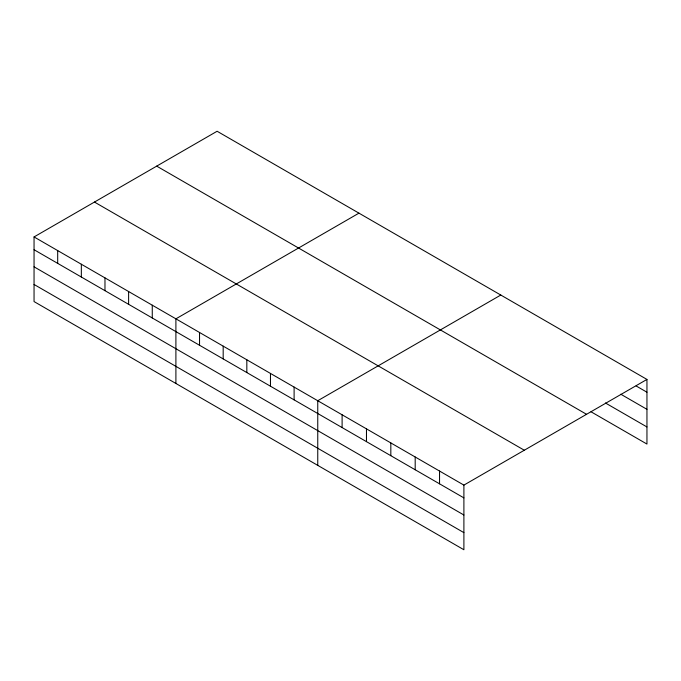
<?xml version="1.0" encoding="UTF-8"?>
<svg xmlns="http://www.w3.org/2000/svg" width="681" height="681" viewBox="0 0 681 681"><rect width="100%" height="100%" fill="white"/><g stroke="black" fill="none" stroke-linecap="round" stroke-linejoin="round"><path stroke-width="1.02" d="M34.05 236.937L463.897 485.11L463.897 549.746L34.05 301.572L34.05 236.937L217.103 131.254L646.95 379.428L646.95 444.063L591.014 411.775M358.947 213.153L175.902 318.836L175.902 383.471M500.799 295.043L317.755 400.726L317.755 465.37M463.897 485.11L646.95 379.428M636.122 385.957L646.95 392.213M620.791 394.214L646.95 409.324M605.452 402.99L646.95 426.953M156.69 166.13L586.545 414.303M94.455 202.061L524.31 450.235M34.05 249.723L463.897 497.888M34.05 266.833L463.897 515.006M34.05 284.462L463.897 532.636M439.543 471.048L439.543 483.825M415.189 456.985L415.189 469.762M390.826 442.922L390.826 455.7M366.472 428.86L366.472 441.637M342.109 414.789L342.109 427.574M294.107 387.08L294.107 399.866M270.468 373.435L270.468 386.212M246.828 359.781L246.828 372.567M223.181 346.135L223.181 358.913M199.542 332.481L199.542 345.267M152.263 305.182L152.263 317.967M128.615 291.536L128.615 304.313M104.976 277.882L104.976 290.668M81.337 264.237L81.337 277.022M57.689 250.582L57.689 263.368"/></g></svg>
